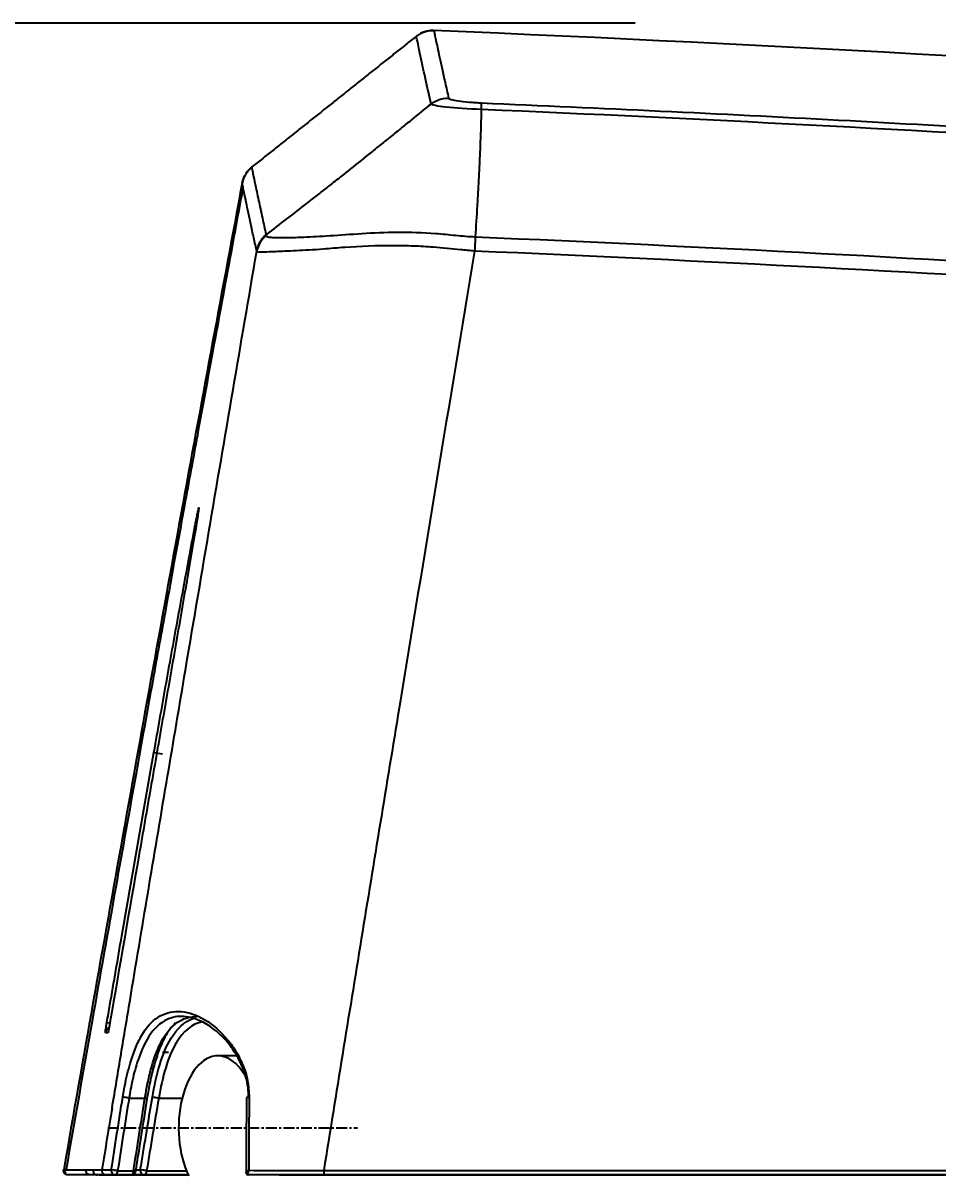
# Model space of a CAD drawing. Header units: millimetres. Extents: x -8699 to 14519, y -2727 to 7848.
# Drawn here: x 707.2 to 811.4, y 1182.9 to 1314 of the extents above; entities that cross this region are included whole.
import ezdxf

# ---------------------------------------------------------------- set-up
doc = ezdxf.new("R2010")
doc.units = ezdxf.units.MM
doc.linetypes.add('CENTER', pattern=[2, 1.25, -0.25, 0.25, -0.25])
doc.layers.add('1', color=7, linetype='Continuous', true_color=0xffffff)
doc.dimstyles.new('ISO-25', dxfattribs={"dimtxt": 2.5, "dimasz": 2.5, "dimexe": 1.25, "dimexo": 0.625, "dimtad": 1, "dimdsep": 46, "dimtxsty": 'Standard', "dimcen": 2.5, "dimadec": 0, "dimazin": 0, "dimtfac": 1, "dimtmove": 0, "dimatfit": 3, "dimfxl": 1, "dimarcsym": 0})

# ---------------------------------------------------------------- blocks, each defined once
blk = doc.blocks.new('*D184')
at = {"color": 3, "lineweight": -2, "transparency": 16777216}
for p, q in [((776.88, 1314.02), (432.14, 1314.02)), ((440.26, 820.45), (440.26, 1297.77)), ((700.93, 804.2), (432.14, 804.2))]:
    blk.add_line(p, q, dxfattribs=at)
at = {"color": 3, "transparency": 16777216}
for points in [[(437.55, 1297.77), (442.97, 1297.77), (440.26, 1314.02)], [(437.55, 820.45), (442.97, 820.45), (440.26, 804.2)]]:
    blk.add_solid(points, dxfattribs=at)
at = {"layer": 'DEFPOINTS', "color": 0, "transparency": 16777216}
for p in [(440.26, 1314.02), (780.94, 1314.02), (704.99, 804.2)]:
    blk.add_point(p, dxfattribs=at)
at = {"color": 3, "transparency": 16777216, "insert": (424.01, 1059.11), "char_height": 19.5, "attachment_point": 5, "rotation": 90}
blk.add_mtext('510', dxfattribs=at)

msp = doc.modelspace()

# ---------------------------------------------------------------- linework, layer by layer
at = {"layer": '1', "color": 8, "linetype": 'Continuous'}
for p, q in [((753.99, 1313.17), (753.99, 1313.17)), ((751.99, 1312.52), (751.99, 1312.52)), ((722.12, 1230.98), (723.11, 1230.81)), ((719.29, 1191.62), (721.1, 1191.62)), ((722.66, 1191.59), (725.33, 1191.59)), ((717.99, 1183.33), (719.79, 1183.33)), ((721.29, 1183.33), (725.82, 1183.33)), ((726.02, 1182.86), (721.04, 1182.86))]:
    msp.add_line(p, q, dxfattribs=at)
at = {"layer": '1', "color": 7, "linetype": 'Continuous'}
for p, q in [((716.77, 1200.23), (717.12, 1200.17)), ((717.14, 1200.23), (717.12, 1200.23)), ((723.11, 1196.86), (723.76, 1196.86)), ((731.56, 1196.43), (729.4, 1196.43)), ((711.85, 1183.45), (711.85, 1183.45)), ((711.85, 1183.45), (711.85, 1183.45)), ((714.37, 1182.86), (712.34, 1182.86)), ((715.9, 1182.86), (717.93, 1182.86)), ((719.55, 1182.86), (717.74, 1182.86)), ((726.02, 1182.86), (720.02, 1182.86)), ((720.3, 1182.86), (726.02, 1182.86)), ((721.53, 1182.86), (724.81, 1182.86)), ((722.09, 1182.86), (723.11, 1182.86)), ((722.43, 1182.86), (726.02, 1182.86)), ((732.83, 1182.86), (732.83, 1182.86)), ((736.38, 1182.86), (743.59, 1182.86)), ((743.59, 1182.86), (745.07, 1182.86))]:
    msp.add_line(p, q, dxfattribs=at)
msp.add_arc((719.55, 1183.36), 0.5, 271.0621, 351.1607, dxfattribs=at)
for centre, major_axis, ratio, start_param, end_param in [((717.58, 1198.86), (0, -1), 0.999425, 3.74116, 4.5424), ((729.4, 1188.23), (0, -8.2), 0.544639, 3.141593, 5.4433), ((729.4, 1188.23), (0, -8.2), 0.544639, 2.388003, 3.141593), ((720.22, 1183.36), (-0.001, 0.5), 0.998732, 2.393249, 3.140002), ((732.83, 1183.06), (0, 0.2), 0.919718, 1.598066, 3.141593)]:
    msp.add_ellipse(centre, major_axis=major_axis, ratio=ratio, start_param=start_param, end_param=end_param, dxfattribs=at)
at = {"layer": '1', "color": 8, "linetype": 'Continuous'}
for centre, major_axis, ratio, start_param, end_param in [((719.04, 1191.64), (-0.494, 0.078), 0.030415, 4.187219, 5.996414), ((720.85, 1191.64), (0.494, -0.078), 0.030808, 6.018458, 7.328833), ((722.41, 1191.62), (0.493, -0.082), 0.034739, 1.04587, 2.859025), ((733.15, 1191.64), (0.5, -0.009), 0.070277, 1.96668, 3.144757), ((717.74, 1183.36), (0, -0.5), 0.955, 4.556593, 6.283185), ((717.74, 1183.36), (-0.494, 0.077), 0.028846, 4.187139, 5.98568), ((717.74, 1183.36), (0, -0.5), 0.5, 0, 1.518436), ((719.55, 1183.36), (0, -0.5), 0.5, 0, 1.518436), ((719.55, 1183.36), (0.494, -0.077), 0.029226, 6.282214, 7.328751), ((721.04, 1183.36), (0, -0.5), 0.960103, 4.545421, 6.283185), ((721.04, 1183.36), (0.493, -0.082), 0.034466, 1.045854, 2.862043), ((721.04, 1183.36), (0, 0.5), 0.5, 3.141593, 4.660029)]:
    msp.add_ellipse(centre, major_axis=major_axis, ratio=ratio, start_param=start_param, end_param=end_param, dxfattribs=at)
at = {"layer": '1', "color": 7, "linetype": 'Continuous'}
for points, knots in [([(753.99, 1313.17), (753.8, 1313.18), (753.61, 1313.17), (753.42, 1313.14), (753.09, 1313.1), (752.76, 1312.99), (752.47, 1312.83), (752.3, 1312.75), (752.14, 1312.64), (751.99, 1312.52)], [0, 0, 0, 0, 0.262765, 0.262765, 0.262765, 0.736711, 0.736711, 0.736711, 1, 1, 1, 1]), ([(752.47, 1312.83), (752.76, 1312.99), (753.09, 1313.1), (753.42, 1313.14), (753.61, 1313.17), (753.8, 1313.18), (753.99, 1313.17)], [0, 0, 0, 0, 0.642151, 0.642151, 0.642151, 1, 1, 1, 1]), ([(753.99, 1313.17), (753.99, 1313.15), (754, 1313.1), (754.07, 1312.72), (754.2, 1312.11), (754.38, 1311.26), (754.62, 1310.17), (754.91, 1308.84), (755.25, 1307.3), (755.52, 1306.07), (755.66, 1305.46)], [0, 0, 0, 0, 0.126245, 0.252101, 0.377585, 0.502714, 0.627504, 0.751972, 0.876132, 1, 1, 1, 1]), ([(753.66, 1304.8), (753.47, 1305.66), (753.25, 1306.67), (752.8, 1308.7), (752.58, 1309.73), (752.03, 1312.3), (751.99, 1312.52), (751.99, 1312.52)], [0, 0, 0, 0, 0.250585, 0.250585, 0.50117, 0.50117, 1, 1, 1, 1]), ([(753.66, 1304.8), (753.94, 1305.03), (754.26, 1305.2), (754.91, 1305.41), (755.24, 1305.46), (755.6, 1305.46), (755.63, 1305.46), (755.66, 1305.46)], [0, 0, 0, 0, 0.499431, 0.499431, 0.957296, 0.957296, 1, 1, 1, 1]), ([(753.66, 1304.8), (752.91, 1304.2), (751.76, 1303.26), (750.17, 1301.97), (749.17, 1301.16), (748.35, 1300.51), (747.58, 1299.89), (746.18, 1298.77), (744.82, 1297.67), (743.64, 1296.73), (743.02, 1296.23), (742.42, 1295.77), (741.64, 1295.16), (740.69, 1294.42), (738.36, 1292.61), (736.43, 1291.11), (734.88, 1289.92)], [0, 0, 0, 0, 0.119728, 0.185364, 0.254236, 0.280037, 0.31464, 0.377181, 0.502366, 0.531447, 0.56478, 0.600756, 0.627341, 0.689362, 0.752462, 1, 1, 1, 1]), ([(759.38, 1304.18), (757.89, 1304.22), (756.43, 1304.32), (754.35, 1304.55), (753.73, 1304.68), (753.66, 1304.8)], [0, 0, 0, 0, 0.5, 0.5, 1, 1, 1, 1]), ([(759.38, 1304.18), (759.34, 1302.94), (759.29, 1301.18), (759.2, 1298.76), (759.11, 1296.94), (759.02, 1295.05), (758.88, 1292.64), (758.76, 1290.86), (758.69, 1289.68)], [0, 0, 0, 0, 0.255787, 0.364613, 0.500001, 0.632421, 0.75509, 1, 1, 1, 1]), ([(732.61, 1296.91), (732.68, 1297.02), (732.75, 1297.12), (732.96, 1297.36), (733.1, 1297.49), (733.25, 1297.61)], [0, 0, 0, 0, 0.408445, 0.408445, 1, 1, 1, 1]), ([(732.16, 1295.81), (732.2, 1296), (732.25, 1296.18), (732.36, 1296.46), (732.41, 1296.57), (732.47, 1296.67)], [0, 0, 0, 0, 0.615304, 0.615304, 1, 1, 1, 1]), ([(732.16, 1295.81), (729.89, 1283.63), (727.63, 1271.44), (723.09, 1246.62), (720.81, 1233.99), (716.29, 1208.73), (714.06, 1196.09), (711.85, 1183.45)], [0, 0, 0, 0, 0.325683, 0.325683, 0.662839, 0.662839, 1, 1, 1, 1]), ([(732.24, 1295.16), (731.79, 1292.74), (730.65, 1286.58), (728.92, 1277.22), (727.16, 1267.61), (725.7, 1259.62), (724.5, 1253.05), (723.3, 1246.4), (721.84, 1238.35), (719.94, 1227.77), (717.64, 1214.85), (714.98, 1199.82), (713.1, 1189.1), (712.12, 1183.47)], [0, 0, 0, 0, 0.065128, 0.16576, 0.251861, 0.32345, 0.380537, 0.428328, 0.502056, 0.596724, 0.712343, 0.848928, 1, 1, 1, 1]), ([(732.27, 1295.27), (732.27, 1295.29), (732.21, 1295.59), (732.19, 1295.7), (732.17, 1295.78)], [0, 0, 0, 0, 0.042242, 1, 1, 1, 1]), ([(758.62, 1288.05), (758.09, 1288.1), (756.52, 1288.24), (754.18, 1288.48), (751.63, 1288.64), (748.16, 1288.69), (744.64, 1288.56), (740.97, 1288.22), (738.18, 1288.08), (735.98, 1287.98), (734.67, 1287.93), (734, 1287.9), (733.88, 1287.99), (733.82, 1288.03)], [0, 0, 0, 0, 0.042107, 0.124912, 0.187139, 0.25014, 0.415334, 0.499756, 0.622472, 0.749236, 0.845916, 0.929202, 1, 1, 1, 1]), ([(726.14, 1253.24), (726.14, 1253.27), (726.26, 1253.91), (726.49, 1255.15), (726.75, 1256.47), (726.91, 1257.32), (726.99, 1257.72), (727.05, 1258.03), (727.1, 1258.27), (727.15, 1258.52), (727.21, 1258.76), (727.24, 1258.88), (727.23, 1258.73), (727.2, 1258.56), (727.16, 1258.25), (727.07, 1257.66), (726.95, 1256.96), (726.86, 1256.37), (726.76, 1255.79), (726.58, 1254.75), (726.33, 1253.24), (725.91, 1250.8), (725.38, 1247.72), (724.52, 1242.77), (723.66, 1237.82), (722.78, 1232.83), (722.35, 1230.34), (722.12, 1229.06)], [0, 0, 0, 0, 0.002554, 0.05253, 0.102358, 0.115021, 0.127395, 0.137975, 0.145188, 0.152479, 0.165655, 0.177656, 0.190203, 0.196729, 0.202834, 0.227631, 0.252983, 0.265574, 0.278043, 0.303101, 0.352921, 0.402621, 0.502074, 0.601695, 0.800818, 0.897677, 1, 1, 1, 1]), ([(722.12, 1229.06), (722.01, 1228.4), (721.89, 1227.74), (721.32, 1224.46), (720.86, 1221.83), (719.3, 1212.88), (718.21, 1206.56), (717.12, 1200.23)], [0, 0, 0, 0, 0.068357, 0.068357, 0.341785, 0.341785, 1, 1, 1, 1]), ([(718.57, 1191.72), (718.64, 1192.16), (718.79, 1193.03), (719.08, 1194.33), (719.47, 1195.77), (719.99, 1197.32), (720.94, 1199.3), (722.47, 1201.04), (724.86, 1201.71), (727.6, 1200.95), (729.82, 1199.15), (731.33, 1197.23), (732.23, 1195.52), (732.86, 1193.66), (732.93, 1192.33), (732.96, 1191.68)], [0, 0, 0, 0, 0.041504, 0.083106, 0.125608, 0.187994, 0.250497, 0.37504, 0.499551, 0.623472, 0.749325, 0.813008, 0.874944, 0.938828, 1, 1, 1, 1]), ([(716.6, 1199.03), (716.6, 1199.03), (716.6, 1199.04), (716.6, 1199.08), (716.6, 1199.14), (716.62, 1199.28), (716.63, 1199.37), (716.66, 1199.58), (716.68, 1199.7), (716.72, 1199.96), (716.74, 1200.09), (716.77, 1200.23)], [0, 0, 0, 0, 0.134016, 0.134016, 0.347071, 0.347071, 0.563356, 0.563356, 0.781754, 0.781754, 1, 1, 1, 1]), ([(717.12, 1200.23), (717.11, 1200.14), (717.09, 1200.04), (717.05, 1199.82), (717.03, 1199.7), (716.98, 1199.47), (716.96, 1199.37), (716.93, 1199.2), (716.91, 1199.14), (716.89, 1199.05), (716.88, 1199.03), (716.87, 1199.03)], [0, 0, 0, 0, 0.146006, 0.146006, 0.362837, 0.362837, 0.576518, 0.576518, 0.788185, 0.788185, 1, 1, 1, 1]), ([(732.9, 1191.62), (732.89, 1192.01), (732.87, 1192.85), (732.57, 1194.15), (732.07, 1195.53), (731.31, 1196.94), (729.81, 1198.88), (727.69, 1200.48), (725.18, 1201.07), (723.09, 1200.55), (721.42, 1198.72), (720.32, 1196.15), (719.67, 1193.81), (719.41, 1192.3), (719.29, 1191.62)], [0, 0, 0, 0, 0.039379, 0.083899, 0.133863, 0.189483, 0.250912, 0.401099, 0.500424, 0.609815, 0.749633, 0.847676, 0.931097, 1, 1, 1, 1]), ([(721.1, 1191.62), (721.18, 1192.11), (721.36, 1193.18), (721.75, 1194.87), (722.31, 1196.67), (723.29, 1198.86), (724.83, 1200.54), (726.31, 1200.91), (727, 1200.9)], [0, 0, 0, 0, 0.099853, 0.217681, 0.353634, 0.507798, 0.788998, 1, 1, 1, 1]), ([(724.59, 1200.18), (724.13, 1199.74), (723.44, 1198.8), (722.67, 1197.08), (722.12, 1195.36), (721.66, 1193.5), (721.44, 1192.21), (721.32, 1191.56)], [0, 0, 0, 0, 0.263887, 0.44801, 0.631803, 0.816762, 1, 1, 1, 1]), ([(721.94, 1191.7), (722.36, 1194.25), (723.04, 1196.73), (724.75, 1199.53), (725.6, 1200.3), (726.59, 1200.69)], [0, 0, 0, 0, 0.606677, 0.606677, 1, 1, 1, 1]), ([(727.65, 1200.31), (726.46, 1200.05), (725.45, 1199.23), (723.7, 1196.31), (723.08, 1193.99), (722.66, 1191.59)], [0, 0, 0, 0, 0.439595, 0.439595, 1, 1, 1, 1]), ([(721.32, 1191.56), (721.11, 1190.18), (720.67, 1187.42), (720.24, 1184.66), (720.02, 1183.28)], [0, 0, 0, 0, 0.5, 1, 1, 1, 1]), ([(712.34, 1182.86), (712.28, 1182.86), (712.23, 1182.87), (712.12, 1182.91), (712.07, 1182.93), (711.98, 1183), (711.95, 1183.05), (711.89, 1183.14), (711.86, 1183.2), (711.84, 1183.3), (711.84, 1183.36), (711.84, 1183.43), (711.85, 1183.44), (711.85, 1183.45)], [0, 0, 0, 0, 0.193533, 0.193533, 0.387066, 0.387066, 0.580588, 0.580588, 0.77411, 0.77411, 0.967632, 0.967632, 1, 1, 1, 1]), ([(715.2, 1183.44), (715.21, 1183.44), (715.22, 1183.44), (715.3, 1183.44), (715.36, 1183.44), (715.66, 1183.44), (715.92, 1183.44), (716.19, 1183.44)], [0, 0, 0, 0, 0.047522, 0.047522, 0.237609, 0.237609, 1, 1, 1, 1]), ([(732.65, 1183.05), (732.63, 1183.06), (732.59, 1183.07), (732.64, 1183.16), (732.75, 1183.25), (732.85, 1183.34), (732.9, 1183.39)], [0, 0, 0, 0, 0.23634, 0.501893, 0.753104, 1, 1, 1, 1]), ([(732.91, 1183.38), (732.91, 1183.36), (732.9, 1183.33), (732.87, 1183.26), (732.82, 1183.16), (732.78, 1183.02), (732.77, 1182.89), (732.81, 1182.87), (732.83, 1182.86)], [0, 0, 0, 0, 0.0718, 0.125756, 0.251452, 0.501084, 0.750469, 1, 1, 1, 1]), ([(715.69, 1182.86), (715.58, 1182.86), (715.48, 1182.86), (715.21, 1182.86), (715.04, 1182.86), (714.88, 1182.86)], [0, 0, 0, 0, 0.361696, 0.361696, 1, 1, 1, 1]), ([(722.25, 1182.86), (722.27, 1182.86), (722.31, 1182.86), (722.38, 1182.86), (722.41, 1182.86), (722.43, 1182.86)], [0, 0, 0, 0, 0.695845, 0.695845, 1, 1, 1, 1]), ([(732.86, 1183.05), (732.82, 1183.05), (732.73, 1183.05), (732.67, 1183.05), (732.65, 1183.05)], [0, 0, 0, 0, 0.467596, 1, 1, 1, 1]), ([(1056.89, 1182.86), (1044.32, 1182.86), (1031.75, 1182.86), (1004.9, 1182.86), (990.62, 1182.86), (970.5, 1182.86), (964.67, 1182.86), (937.28, 1182.86), (915.73, 1182.86), (843.27, 1182.86), (792.35, 1182.86), (741.44, 1182.86)], [0, 0, 0, 0, 0.11954, 0.11954, 0.255382, 0.255382, 0.310858, 0.310858, 0.515792, 0.515792, 1, 1, 1, 1]), ([(745.07, 1182.86), (745.26, 1182.86), (745.45, 1182.86), (745.98, 1182.86), (746.31, 1182.86), (747.98, 1182.86), (749.31, 1182.86), (755.98, 1182.86), (761.31, 1182.86), (769.22, 1182.86), (771.79, 1182.86), (774.36, 1182.86)], [0, 0, 0, 0, 0.019738, 0.019738, 0.053883, 0.053883, 0.190463, 0.190463, 0.736782, 0.736782, 1, 1, 1, 1]), ([(774.36, 1182.86), (791.64, 1182.86), (808.92, 1182.86), (855.25, 1182.86), (884.29, 1182.86), (913.33, 1182.86)], [0, 0, 0, 0, 0.373097, 0.373097, 1, 1, 1, 1])]:
    msp.add_open_spline(points, degree=3, knots=knots, dxfattribs=at)
for points, degree in [([(987.82, 1297.01), (910.01, 1304.38), (832.08, 1309.87), (753.99, 1313.17)], 3), ([(987.82, 1297.01), (910.03, 1304.38), (832.06, 1309.87), (753.99, 1313.17)], 3), ([(752.11, 1312.62), (742.62, 1305.07), (733.13, 1297.51)], 2), ([(753.66, 1304.8), (753.66, 1304.8), (753.66, 1304.8), (753.66, 1304.8)], 3), ([(733.25, 1297.58), (732.39, 1296.88), (732.17, 1295.79)], 2), ([(733.25, 1297.61), (733.25, 1297.61), (733.25, 1297.6), (733.25, 1297.6)], 3), ([(734.9, 1289.83), (734.36, 1289.39), (733.95, 1288.72), (733.83, 1288.03)], 3), ([(734.88, 1289.92), (734.89, 1289.89), (734.9, 1289.86), (734.9, 1289.83)], 3), ([(732.65, 1191.65), (732.61, 1183.01)], 1), ([(711.85, 1183.45), (712.08, 1183.07)], 1), ([(732.94, 1183.39), (735.79, 1183.37), (738.7, 1183.35), (741.44, 1183.36)], 3), ([(741.44, 1183.36), (846.6, 1183.41), (951.75, 1183.4), (1056.89, 1183.37)], 3), ([(714.88, 1182.86), (713.19, 1182.86), (712.34, 1182.86), (712.34, 1182.86)], 3), ([(716.68, 1182.86), (716.33, 1182.86), (716, 1182.86), (715.69, 1182.86)], 3), ([(716.35, 1182.86), (716.08, 1182.86), (715.93, 1182.86), (715.9, 1182.86)], 3), ([(717.74, 1182.86), (717.14, 1182.86), (716.79, 1182.86), (716.68, 1182.86)], 3), ([(717.93, 1182.86), (718, 1182.86), (718.7, 1182.86), (720.02, 1182.86)], 3), ([(741.44, 1182.86), (738.49, 1182.86), (735.57, 1182.86), (732.83, 1182.86)], 3)]:
    msp.add_open_spline(points, degree=degree, dxfattribs=at)
at = {"layer": '1', "color": 8, "linetype": 'Continuous'}
for points, knots in [([(755.66, 1305.46), (755.68, 1305.43), (755.72, 1305.38), (756.02, 1305.28), (756.69, 1305.15), (757.73, 1305.04), (758.68, 1304.97), (759.17, 1304.94), (759.42, 1304.93)], [0, 0, 0, 0, 0.126931, 0.251728, 0.500715, 0.751128, 0.876529, 1, 1, 1, 1]), ([(921.68, 1293.91), (908.86, 1294.97), (879.65, 1297.26), (825.57, 1300.94), (784.27, 1303.1), (759.38, 1304.18)], [0, 0, 0, 0, 0.237223, 0.540651, 1, 1, 1, 1]), ([(759.42, 1304.93), (766.2, 1304.63), (779.76, 1304.02), (800.09, 1302.99), (820.41, 1301.85), (847.51, 1300.21), (874.59, 1298.34), (901.65, 1296.3), (915.17, 1295.2), (921.94, 1294.65)], [0, 0, 0, 0, 0.125001, 0.249997, 0.374992, 0.49999, 0.749992, 0.874995, 1, 1, 1, 1]), ([(733.25, 1297.6), (733.25, 1297.59), (733.26, 1297.55), (733.31, 1297.3), (733.42, 1296.73), (733.64, 1295.66), (733.99, 1294.02), (734.42, 1292.03), (734.74, 1290.56), (734.88, 1289.92)], [0, 0, 0, 0, 0.065013, 0.182668, 0.322603, 0.48482, 0.693263, 0.86499, 1, 1, 1, 1]), ([(733.8, 1288.12), (733.68, 1288.69), (733.42, 1289.85), (733.09, 1291.38), (732.8, 1292.77), (732.49, 1294.22), (732.34, 1294.97), (732.27, 1295.27)], [0, 0, 0, 0, 0.155675, 0.321158, 0.496467, 0.68158, 1, 1, 1, 1]), ([(734.9, 1289.83), (734.93, 1289.78), (735.01, 1289.67), (735.38, 1289.62), (736.04, 1289.6), (737.13, 1289.58), (739.06, 1289.63), (742.08, 1289.79), (745.72, 1290.07), (749.81, 1290.28), (753.46, 1290.15), (756.07, 1289.89), (757.57, 1289.74), (758.32, 1289.7), (758.69, 1289.68)], [0, 0, 0, 0, 0.048415, 0.125033, 0.183555, 0.250524, 0.375629, 0.500271, 0.624932, 0.749986, 0.875031, 0.937834, 0.969335, 1, 1, 1, 1]), ([(758.69, 1289.68), (784.95, 1288.55), (811.12, 1287.17), (863.35, 1283.88), (889.45, 1281.98), (915.64, 1279.86)], [0, 0, 0, 0, 0.5, 0.5, 1, 1, 1, 1]), ([(717.36, 1190.48), (717.7, 1192.53), (718.38, 1196.63), (719.74, 1204.82), (721.46, 1215.12), (723.52, 1227.37), (725.83, 1241.08), (728.36, 1256.02), (731.11, 1272.2), (732.93, 1282.79), (733.82, 1288.03)], [0, 0, 0, 0, 0.062535, 0.125028, 0.24997, 0.377174, 0.499966, 0.670227, 0.836844, 1, 1, 1, 1]), ([(758.62, 1288.05), (755.76, 1270.85), (752.89, 1253.47), (748.59, 1227.26), (747.15, 1218.49), (744.29, 1200.94), (742.86, 1192.15), (741.44, 1183.36)], [0, 0, 0, 0, 0.5, 0.5, 0.75, 0.75, 1, 1, 1, 1]), ([(915.48, 1278.24), (889.37, 1280.36), (863.24, 1282.27), (810.95, 1285.56), (784.79, 1286.92), (758.62, 1288.05)], [0, 0, 0, 0, 0.5, 0.5, 1, 1, 1, 1]), ([(722.12, 1230.98), (722.35, 1232.26), (722.79, 1234.76), (723.68, 1239.75), (724.57, 1244.71), (725.47, 1249.63), (725.92, 1252.05), (726.14, 1253.24)], [0, 0, 0, 0, 0.171113, 0.334913, 0.669534, 0.836957, 1, 1, 1, 1]), ([(716.77, 1200.23), (716.88, 1200.89), (716.99, 1201.54), (717.56, 1204.83), (718.01, 1207.46), (719.68, 1217.05), (720.89, 1224.02), (722.12, 1230.98)], [0, 0, 0, 0, 0.064077, 0.064077, 0.320384, 0.320384, 1, 1, 1, 1]), ([(716.87, 1199.03), (716.85, 1199.03), (716.83, 1199.03), (716.73, 1199.03), (716.67, 1199.03), (716.6, 1199.03)], [0, 0, 0, 0, 0.255377, 0.255377, 1, 1, 1, 1]), ([(717.27, 1183.44), (717.49, 1184.82), (717.91, 1187.58), (718.35, 1190.34), (718.57, 1191.72)], [0, 0, 0, 0, 0.5, 1, 1, 1, 1]), ([(720.57, 1183.44), (720.62, 1183.77), (720.68, 1184.1), (720.95, 1185.74), (721.17, 1187.06), (721.57, 1189.48), (721.75, 1190.59), (721.94, 1191.7)], [0, 0, 0, 0, 0.119409, 0.119409, 0.597047, 0.597047, 1, 1, 1, 1]), ([(732.96, 1191.68), (732.95, 1190.37), (732.92, 1187.6), (732.93, 1184.84), (732.94, 1183.39)], [0, 0, 0, 0, 0.47524, 1, 1, 1, 1]), ([(711.85, 1183.45), (711.87, 1183.45), (711.91, 1183.45), (712.25, 1183.44), (712.78, 1183.44), (713.47, 1183.44), (714.08, 1183.44), (714.39, 1183.44)], [0, 0, 0, 0, 0.210409, 0.416478, 0.616769, 0.811277, 1, 1, 1, 1]), ([(714.88, 1182.86), (714.75, 1182.86), (714.6, 1182.92), (714.4, 1183.15), (714.36, 1183.32), (714.39, 1183.44)], [0, 0, 0, 0, 0.5, 0.5, 1, 1, 1, 1]), ([(714.39, 1183.44), (714.55, 1183.44), (714.71, 1183.44), (714.99, 1183.44), (715.09, 1183.44), (715.2, 1183.44)], [0, 0, 0, 0, 0.639369, 0.639369, 1, 1, 1, 1]), ([(715.2, 1183.44), (715.19, 1183.37), (715.19, 1183.23), (715.29, 1183.03), (715.47, 1182.89), (715.62, 1182.87), (715.69, 1182.86)], [0, 0, 0, 0, 0.242352, 0.499889, 0.749873, 1, 1, 1, 1]), ([(716.19, 1183.44), (716.25, 1183.44), (716.35, 1183.44), (716.72, 1183.44), (717.09, 1183.44), (717.27, 1183.44)], [0, 0, 0, 0, 0.34615, 0.680331, 1, 1, 1, 1]), ([(1055.26, 1182.86), (1054.93, 1182.86), (1054.6, 1182.86), (1052.93, 1182.86), (1051.6, 1182.86), (1044.93, 1182.86), (1039.6, 1182.86), (1012.93, 1182.86), (991.6, 1182.86), (904.96, 1182.86), (839.66, 1182.86), (774.02, 1182.86), (773.69, 1182.86), (772.02, 1182.86), (770.69, 1182.86), (764.02, 1182.86), (758.69, 1182.86), (748.29, 1182.86), (743.22, 1182.86), (738.16, 1182.86)], [0, 0, 0, 0, 0.003154, 0.003154, 0.015768, 0.015768, 0.066224, 0.066224, 0.268048, 0.268048, 0.885848, 0.885848, 0.889001, 0.889001, 0.901615, 0.901615, 0.952072, 0.952072, 1, 1, 1, 1])]:
    msp.add_open_spline(points, degree=3, knots=knots, dxfattribs=at)
at = {"layer": '1', "color": 7, "linetype": 'Continuous'}
for points, weights in [([(759.38, 1304.18), (759.41, 1304.83), (759.42, 1304.93)], [0.999998628203, 0.95000210686, 1]), ([(758.69, 1289.68), (758.67, 1289.02), (758.62, 1288.05)], [1, 0.949830621918, 0.999990335646])]:
    msp.add_rational_spline(points, weights, degree=2, dxfattribs=at)
at = {"layer": '1', "color": 8, "linetype": 'Continuous'}
for points, weights in [([(734.88, 1289.92), (734.01, 1289.22), (733.8, 1288.12)], [0.999987725205, 0.936523144323, 1]), ([(716.19, 1183.44), (716.1, 1182.86), (716.68, 1182.86)], [0.999973992733, 0.647001829747, 0.999973482234]), ([(741.44, 1183.36), (741.44, 1182.86), (741.44, 1182.86)], [1, 0.707560351302, 1])]:
    msp.add_rational_spline(points, weights, degree=2, dxfattribs=at)
for points in [[(733.82, 1288.03), (733.82, 1288.06), (733.81, 1288.09), (733.8, 1288.12)], [(721.76, 1195.83), (721.76, 1195.83), (721.75, 1195.83), (721.75, 1195.83)], [(719.29, 1191.62), (718.85, 1188.86), (718.42, 1186.09), (717.99, 1183.33)], [(719.79, 1183.33), (720.23, 1186.09), (720.66, 1188.86), (721.1, 1191.62)], [(722.66, 1191.59), (722.2, 1188.84), (721.75, 1186.09), (721.29, 1183.33)], [(717.36, 1190.48), (716.97, 1188.13), (716.58, 1185.78), (716.19, 1183.44)], [(719.94, 1183.44), (720.08, 1183.44), (720.29, 1183.44), (720.57, 1183.44)], [(720.22, 1182.86), (718.27, 1182.86), (716.98, 1182.86), (716.35, 1182.86)], [(721.04, 1182.86), (720.58, 1182.86), (720.31, 1182.86), (720.22, 1182.86)], [(738.16, 1182.86), (737.56, 1182.86), (736.96, 1182.86), (736.38, 1182.86)]]:
    msp.add_open_spline(points, degree=3, dxfattribs=at)
at = {"layer": '1', "color": 8, "linetype": 'CENTER'}
msp.add_open_spline([(716.86, 1188.23), (721.86, 1188.23), (745.29, 1188.23)], degree=1, knots=[0, 0, 0.175835, 1, 1], dxfattribs=at)

# ---------------------------------------------------------------- dimensions: what is measured, and where the dimension line sits
dim = msp.add_linear_dim(base=(440.26, 1314.02), p1=(704.99, 804.2), p2=(780.94, 1314.02), angle=90, dimstyle='ISO-25', override={"dimscale": 6.5, "dimtxt": 3, "dimgap": 1, "dimdec": 0, "dimclrd": 3, "dimclre": 3, "dimclrt": 3, "dimtdec": 0})
dim.commit()
dim.dimension.update_dxf_attribs({"geometry": '*D184', "text_midpoint": (424.01, 1059.11)})

doc.saveas('drawing.dxf')
